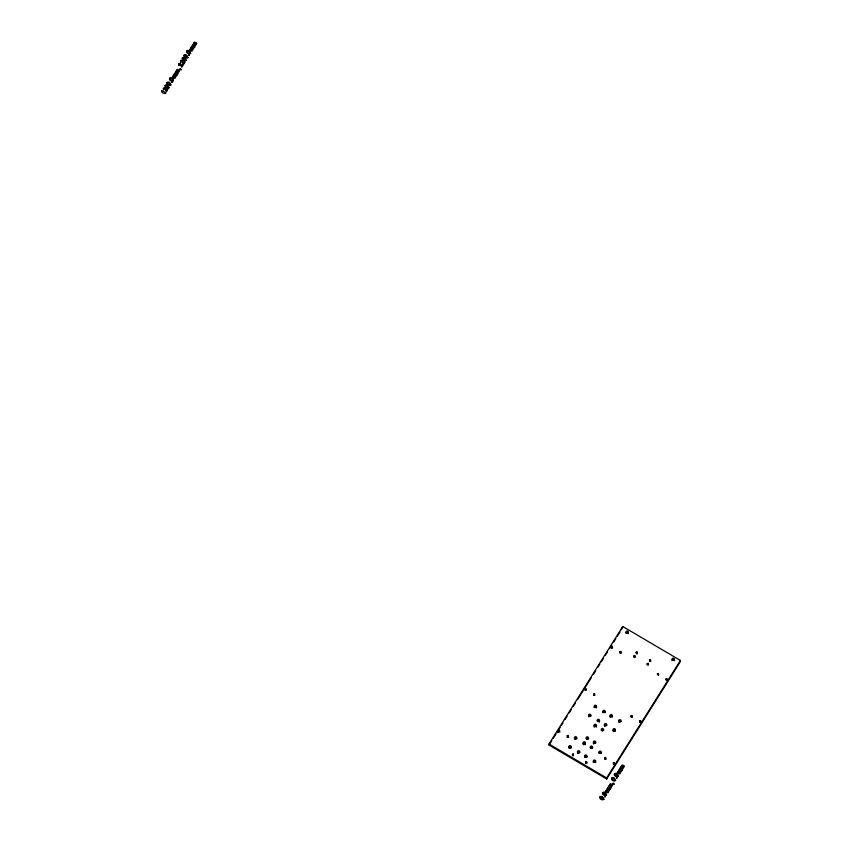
<?xml version="1.0" encoding="UTF-8"?>
<svg xmlns="http://www.w3.org/2000/svg" width="842" height="842" viewBox="0 0 842 842"><rect width="100%" height="100%" fill="white"/><g stroke="black" fill="none" stroke-linecap="round" stroke-linejoin="round"><path stroke-width="1.26" d="M559.962 732.045L559.214 731.235L558.593 732.14M568.603 737.16L567.876 736.318L567.234 737.213M633.91 657.139L634.605 656.434L635.3 656.928M604.661 759.052L605.387 758.379L606.082 759.084M613.313 764.136L614.039 763.473L614.723 764.178M593.547 695.018L594.252 693.861L594.557 695.092M611.239 647.93L612.008 647.309L612.65 647.866M567.182 737.16L567.876 736.518L568.539 737.192M612.513 647.803L611.945 646.814L611.587 648.024M621.154 652.897L620.596 651.897L619.986 652.866M632.279 716.921L631.721 715.921L631.111 716.889M648.435 664.738L647.877 663.749L647.266 664.717M640.92 722.004L640.362 721.015L639.752 721.983M658.623 674.958C658.128 673.274 656.571 674.8 658.718 674.884M667.264 680.041L666.706 679.052L666.096 680.02M177.125 74.559L174.831 73.191L177.304 69.423C180.998 69.918 179.63 72.654 177.199 69.949L176.683 71.023L178.957 71.802L178.157 73.075L176.294 71.496L175.725 72.538C179.988 72.559 176.483 77.98 174.431 74.37L173.905 75.443L176.189 76.222L175.389 77.496L173.515 75.917L172.947 76.959C178.925 79.548 170.242 77.969 172.736 76.864L173.778 74.212L177.199 74.601M194.355 47.278L191.987 45.868L194.449 42.1C198.154 42.595 196.786 45.342 194.355 42.626L193.828 43.71L196.112 44.479L195.312 45.752L193.439 44.173L192.871 45.226C197.154 45.279 193.597 50.625 191.576 47.047L191.06 48.131L193.334 48.899L192.534 50.183L190.671 48.594L190.103 49.646C196.123 52.236 187.271 50.657 189.892 49.552L191.681 46.521L194.291 47.384M610.208 788.975L607.84 787.565L610.313 783.797C614.007 784.291 612.639 787.028 610.208 784.323L609.692 785.397L611.966 786.175L611.166 787.449L609.303 785.87L608.734 786.912C613.008 786.965 609.461 792.311 607.44 788.743L606.914 789.828L609.198 790.596L608.398 791.869L606.524 790.291L605.956 791.343C611.934 793.922 603.251 792.343 605.745 791.248L607.535 788.217L610.145 789.08M619.912 652.887L621.28 652.918M637.51 653.834L636.92 652.792L636.289 653.802M631.037 716.91L632.405 716.942M647.203 664.706L648.572 664.791M639.699 721.962L641.067 722.078M573.57 755.737L573.076 754.653L572.455 755.769M557.709 732.656L559.077 730.424M549.005 744.002L622.764 626.511L680.41 660.444L680.441 661.496L606.682 778.997L549.037 745.054L549.005 744.002L606.64 777.945L606.682 778.997M549.037 745.054L551.826 740.623M553.215 738.402L556.004 733.971M557.393 731.751L560.172 727.32M561.561 725.099L562.961 722.889M565.045 719.563L567.129 716.237M569.224 712.911L571.308 709.585M573.391 706.259L575.486 702.933M577.57 699.607L591.484 677.442M593.578 674.116L595.662 670.79M597.757 667.464L599.841 664.138M601.23 661.917L603.314 658.591M605.409 655.265L607.492 651.94M609.576 648.614L611.671 645.288M613.755 641.972L615.849 638.646M617.239 636.426L620.017 631.995M621.407 629.774L622.764 626.511M567.855 737.171L568.213 736.613M606.64 777.945L680.41 660.444M666.106 679.873L667.327 679.904M594.231 694.513C595.631 692.408 592.105 694.387 594.957 695.071M573.413 754.821C573.476 751.98 571.686 755.632 572.981 754.811M585.59 689.43C587.011 687.346 583.443 689.251 586.306 690.04M585.916 689.998L585.6 688.777L585.243 689.987M634.921 657.17L634.615 655.939L634.247 657.16M605.682 759.116L605.377 757.884L605.009 759.105M614.323 764.21L614.018 762.978L613.65 764.189M621.943 770.293L619.333 769.42L617.544 772.451C614.997 773.545 623.733 775.135 617.754 772.546L618.323 771.493L620.196 773.082L620.996 771.809L618.712 771.03L619.228 769.946C621.249 773.524 624.806 768.178 620.533 768.125L621.101 767.073L622.964 768.662L623.764 767.388L621.491 766.609L622.006 765.525C624.417 768.23 625.838 765.515 622.112 764.999L619.638 768.778L622.006 770.188M586.232 762.61L586.948 763.199M594.631 694.461L593.884 695.082M586.663 762.578L585.548 763.241M586.032 689.409L584.906 690.04M650.855 661.307L649.982 660.623L649.456 661.454M594.199 707.596A1.179 1.147 -1.9 0 1 595.494 706.28A1.179 1.147 -1.9 0 1 596.462 707.838M618.712 722.131A1.179 1.147 -1.9 0 1 619.565 720.741C622.164 721.015 618.238 722.994 619.523 720.752A1.179 1.147 -1.9 0 1 621.007 721.562M610.082 717.068A1.179 1.147 -1.9 0 1 611.197 715.616C613.439 716.984 608.934 716.974 611.208 715.574A1.179 1.147 -1.9 0 1 612.355 717.037M602.83 712.648A1.179 1.147 -1.9 0 1 604.03 711.364C606.177 712.806 601.735 712.679 604.009 711.332A1.179 1.147 -1.9 0 1 605.177 712.679M601.356 730.34A1.179 1.147 -1.9 0 1 603.63 730.382M594.336 727.109A1.179 1.147 -1.9 0 1 594.484 725.572A1.179 1.147 -1.9 0 1 596.083 725.572A1.179 1.147 -1.9 0 1 596.21 727.12M597.273 721.089A1.179 1.147 -1.9 0 1 598.925 720.447A1.179 1.147 -1.9 0 1 599.367 722.11M598.967 753.022A1.179 1.147 -1.9 0 1 601.304 753.264M588.684 716.889A1.179 1.147 -1.9 0 1 589.358 715.29C592.073 715.363 588.169 717.626 589.4 715.279A1.179 1.147 -1.9 0 1 590.895 716.142M672.126 660.612A1.179 1.147 -1.9 0 1 673.305 659.191A1.179 1.147 -1.9 0 1 674.41 660.665M574.444 738.876A1.179 1.147 -1.9 0 1 575.612 737.718C577.833 739.118 573.339 739.066 575.623 737.687A1.179 1.147 -1.9 0 1 576.802 738.855M577.486 753.116A1.179 1.147 -1.9 0 1 579.717 752.422M568.855 748.106A1.179 1.147 -1.9 0 1 570.013 746.675C572.181 748.096 567.729 748.001 570.002 746.644A1.179 1.147 -1.9 0 1 571.139 748.128M593.694 744.002A1.179 1.147 -1.9 0 1 594.063 742.223A1.179 1.147 -1.9 0 1 595.736 743.023M590.316 747.991A1.179 1.147 -1.9 0 1 592.652 748.117M593.347 762.505A1.179 1.147 -1.9 0 1 594.536 761.094C596.652 762.568 592.221 762.389 594.494 761.063A1.179 1.147 -1.9 0 1 595.631 762.568M613.218 731.372A1.179 1.147 -1.9 0 1 614.239 729.656C616.449 731.045 611.966 731.003 614.239 729.614A1.179 1.147 -1.9 0 1 615.26 731.372M604.514 726.183A1.179 1.147 -1.9 0 1 605.251 724.615A1.179 1.147 -1.9 0 1 606.756 725.52M584.685 757.347A1.179 1.147 -1.9 0 1 585.811 756.011C588.105 757.337 583.569 757.4 585.853 755.969A1.179 1.147 -1.9 0 1 587.032 757.263M586.232 738.729A1.179 1.147 -1.9 0 1 588.558 738.992M583.432 744.77A1.179 1.147 -1.9 0 1 583.432 743.16A1.179 1.147 -1.9 0 1 585.095 743.139A1.179 1.147 -1.9 0 1 585.106 744.76M625.995 633.005A1.179 1.147 -1.9 0 1 627.5 632.089A1.179 1.147 -1.9 0 1 628.237 633.658M657.328 674C658.528 676.505 659.17 671.895 657.328 674M558.53 730.73C557.909 734.319 561.551 728.709 558.53 730.73M161.664 90.789C160.906 94.567 171.452 94.283 161.685 90.757M567.182 735.803C568.161 738.402 569.203 733.866 567.182 735.803M633.889 655.907C634.815 658.518 635.952 654.002 633.889 655.907M163.548 88.673L163.674 90.094L163.243 88.221L164.958 87.789L166.348 90.915L167.158 88.789L167.842 89.515L166.442 91.736L164.885 88.431L163.548 88.673M178.914 64.192L179.041 65.623L178.609 63.75L180.325 63.318L181.714 66.434L182.525 64.318L183.209 65.044L181.809 67.265L180.251 63.95L178.914 64.192M180.704 61.35L180.82 62.782L180.399 60.908L182.104 60.477L183.503 63.592L184.303 61.477L184.987 62.203L183.598 64.413L182.04 61.108L180.704 61.35M172.389 82.211L171.652 82.39L172.389 82.211M189.534 54.898L188.797 55.067L189.534 54.898M605.398 796.585L604.661 796.764L605.398 796.585M617.197 777.798L616.46 777.976L617.197 777.798M619.88 651.834C620.691 654.487 622.028 650.013 619.88 651.834M604.661 757.821C605.472 760.473 606.798 756.011 604.661 757.821M636.194 652.234C637.005 654.887 638.331 650.413 636.194 652.234M631.005 715.858C631.816 718.51 633.142 714.048 631.005 715.858M649.435 660.054C650.245 662.696 651.571 658.233 649.435 660.054M665.99 678.989C666.811 681.641 668.138 677.168 665.99 678.989M613.302 762.905C614.092 765.567 615.47 761.115 613.302 762.905M179.914 68.981L181.23 70.012L180.735 68.844L179.914 68.981M612.923 783.355L614.239 784.386L613.744 783.218L612.923 783.355M647.172 663.654C647.866 666.338 649.393 661.928 647.172 663.654M611.25 646.709C611.892 649.403 613.502 645.025 611.25 646.709M639.667 720.91C640.299 723.604 641.92 719.236 639.667 720.91M585.548 761.831C586.137 764.536 587.832 760.189 585.548 761.831M572.413 754.474C572.507 757.084 574.812 753.327 572.413 754.474M578.054 752.043C578.149 754.653 580.464 750.906 578.054 752.043M583.674 743.097C583.769 745.696 586.085 741.949 583.674 743.097M594.768 706.554C594.862 709.164 597.178 705.417 594.768 706.554M586.779 738.139C586.874 740.749 589.189 737.003 586.779 738.139M594.684 725.551C594.778 728.162 597.094 724.415 594.684 725.551M597.799 720.605C597.883 723.204 600.199 719.457 597.799 720.605M585.653 762.263C585.748 764.873 588.053 761.126 585.653 762.263M590.884 747.338C590.968 749.938 593.284 746.191 590.884 747.338M626.564 632.321C626.659 634.931 628.974 631.184 626.564 632.321M593.989 742.381C594.084 744.991 596.389 741.244 593.989 742.381M601.893 729.793C601.988 732.403 604.293 728.656 601.893 729.793M604.998 724.846C605.093 727.446 607.408 723.699 604.998 724.846M599.525 752.422C599.62 755.032 601.935 751.285 599.525 752.422M636.31 652.613C636.405 655.223 638.72 651.466 636.31 652.613M649.55 660.423C649.645 663.033 651.961 659.286 649.55 660.423M672.684 659.475C672.769 662.086 675.084 658.339 672.684 659.475M190.618 53.341L189.545 53.941L187.829 53.446L186.714 52.446L186.65 50.973L187.966 50.383L189.418 50.857L190.618 53.341M187.945 57.603L186.871 58.203L185.145 57.709L184.04 56.709L183.977 55.235L185.282 54.646L186.745 55.119L187.945 57.603M186.166 60.445L185.082 61.045L183.367 60.55L182.251 59.55L182.188 58.077L183.503 57.488L184.956 57.961L186.166 60.445M173.473 80.664L172.4 81.264L170.673 80.769L169.568 79.769L169.495 78.285L170.81 77.706L172.263 78.18L173.473 80.664M170.8 84.926L169.716 85.526L168 85.031L166.884 84.032L166.821 82.548L168.137 81.969L169.589 82.442L170.8 84.926M169.01 87.768L167.937 88.368L166.211 87.873L165.106 86.873L165.043 85.4L166.348 84.81L167.811 85.284L169.01 87.768M618.281 776.25L617.207 776.84L615.481 776.345L614.365 775.345L614.302 773.872L615.618 773.293L617.07 773.766L618.281 776.25M615.607 780.513L614.523 781.113L612.808 780.608L611.692 779.608L611.629 778.134L612.944 777.555L614.397 778.029L615.607 780.513M606.482 795.037L605.409 795.637L603.682 795.143L602.577 794.143L602.504 792.669L603.819 792.08L605.272 792.554L606.482 795.037M603.809 799.3L602.725 799.9L601.009 799.405L599.893 798.405L599.83 796.932L601.146 796.343L602.598 796.816L603.809 799.3M190.481 53.214L188.24 52.941L186.798 51.078L189.134 51.446L190.481 53.214M187.808 57.477L185.566 57.203L184.114 55.34L186.461 55.709L187.808 57.477M186.019 60.319L183.777 60.045L182.335 58.182L184.682 58.551L186.019 60.319M173.336 80.537L171.094 80.253L169.642 78.39L171.989 78.769L173.336 80.537M170.652 84.8L168.411 84.516L166.969 82.653L169.316 83.032L170.652 84.8M168.874 87.642L166.632 87.368L165.179 85.505L167.526 85.873L168.874 87.642M618.144 776.124L615.902 775.84L614.449 773.977L616.797 774.345L618.144 776.124M615.46 780.387L613.218 780.102L611.776 778.24L614.113 778.618L615.46 780.387M606.345 794.911L604.103 794.638L602.651 792.775L604.998 793.143L606.345 794.911M603.661 799.174L601.42 798.9L599.978 797.037L602.325 797.406L603.661 799.174M601.841 730.593A1.179 1.147 -1.9 0 0 603.63 729.635A1.179 1.147 -1.9 0 0 601.883 728.604A1.179 1.147 -1.9 0 0 601.841 730.593M599.515 753.243A1.179 1.147 -1.9 0 0 601.262 752.211A1.179 1.147 -1.9 0 0 599.472 751.264A1.179 1.147 -1.9 0 0 599.515 753.243M603.24 712.364A1.179 1.147 -1.9 0 0 605.145 711.627A1.179 1.147 -1.9 0 0 603.546 710.395A1.179 1.147 -1.9 0 0 603.24 712.364M594.631 707.301A1.179 1.147 -1.9 0 0 596.504 706.491A1.179 1.147 -1.9 0 0 594.852 705.322A1.179 1.147 -1.9 0 0 594.631 707.301M589.053 716.279A1.179 1.147 -1.9 0 0 590.884 715.384A1.179 1.147 -1.9 0 0 589.179 714.3A1.179 1.147 -1.9 0 0 589.053 716.279M597.683 721.362A1.179 1.147 -1.9 0 0 599.536 720.499A1.179 1.147 -1.9 0 0 597.841 719.384A1.179 1.147 -1.9 0 0 597.683 721.362M604.872 725.583A1.179 1.147 -1.9 0 0 606.735 724.773A1.179 1.147 -1.9 0 0 605.072 723.615A1.179 1.147 -1.9 0 0 604.872 725.583M610.597 716.71A1.179 1.147 -1.9 0 0 612.355 715.689A1.179 1.147 -1.9 0 0 610.576 714.721A1.179 1.147 -1.9 0 0 610.597 716.71M619.228 721.783A1.179 1.147 -1.9 0 0 621.007 720.805A1.179 1.147 -1.9 0 0 619.249 719.805A1.179 1.147 -1.9 0 0 619.228 721.783M613.618 730.74A1.179 1.147 -1.9 0 0 615.386 729.74A1.179 1.147 -1.9 0 0 613.607 728.762A1.179 1.147 -1.9 0 0 613.618 730.74M594.526 726.278A1.179 1.147 -1.9 0 0 596.42 725.52A1.179 1.147 -1.9 0 0 594.799 724.309A1.179 1.147 -1.9 0 0 594.526 726.278M586.758 738.95A1.179 1.147 -1.9 0 0 588.526 737.939A1.179 1.147 -1.9 0 0 586.737 736.971A1.179 1.147 -1.9 0 0 586.758 738.95M593.894 743.149A1.179 1.147 -1.9 0 0 595.726 742.265A1.179 1.147 -1.9 0 0 594.02 741.171A1.179 1.147 -1.9 0 0 593.894 743.149M590.663 748.022A1.179 1.147 -1.9 0 0 592.6 747.359A1.179 1.147 -1.9 0 0 591.052 746.065A1.179 1.147 -1.9 0 0 590.663 748.022M593.842 762.168A1.179 1.147 -1.9 0 0 595.641 761.221A1.179 1.147 -1.9 0 0 593.905 760.189A1.179 1.147 -1.9 0 0 593.842 762.168M585.137 757.032A1.179 1.147 -1.9 0 0 586.99 756.211A1.179 1.147 -1.9 0 0 585.327 755.063A1.179 1.147 -1.9 0 0 585.137 757.032M577.938 752.801A1.179 1.147 -1.9 0 0 579.791 751.959A1.179 1.147 -1.9 0 0 578.117 750.822A1.179 1.147 -1.9 0 0 577.938 752.801M569.36 747.759A1.179 1.147 -1.9 0 0 571.15 746.78A1.179 1.147 -1.9 0 0 569.392 745.77A1.179 1.147 -1.9 0 0 569.36 747.759M575.002 738.813A1.179 1.147 -1.9 0 0 576.77 737.813A1.179 1.147 -1.9 0 0 574.991 736.824A1.179 1.147 -1.9 0 0 575.002 738.813M583.653 743.907A1.179 1.147 -1.9 0 0 585.411 742.897A1.179 1.147 -1.9 0 0 583.632 741.918A1.179 1.147 -1.9 0 0 583.653 743.907M672.621 660.265A1.179 1.147 -1.9 0 0 674.421 659.318A1.179 1.147 -1.9 0 0 672.674 658.286A1.179 1.147 -1.9 0 0 672.621 660.265M626.385 633.026A1.179 1.147 -1.9 0 0 628.29 632.321A1.179 1.147 -1.9 0 0 626.711 631.068A1.179 1.147 -1.9 0 0 626.385 633.026"/></g></svg>
